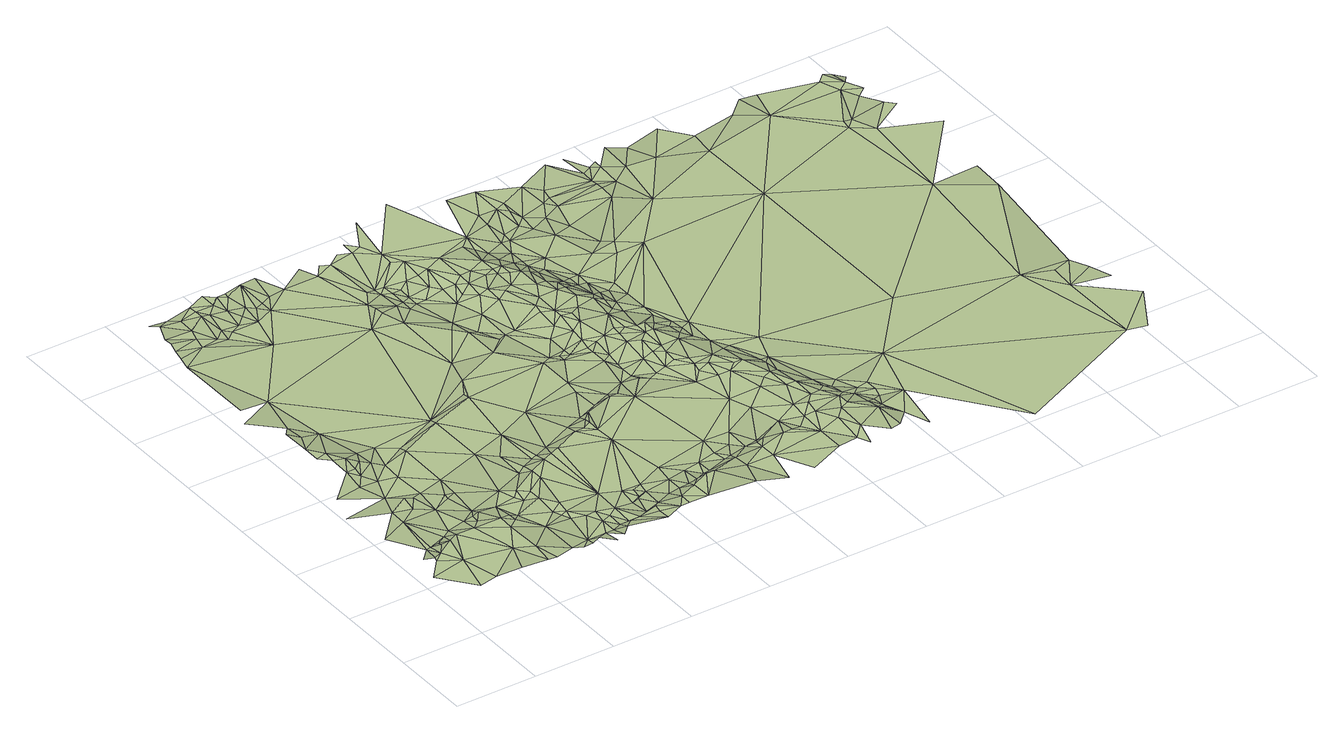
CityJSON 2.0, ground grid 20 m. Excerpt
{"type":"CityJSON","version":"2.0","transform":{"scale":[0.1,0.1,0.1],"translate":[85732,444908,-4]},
"CityObjects":{
"terrain1":{"type":"TINRelief","geometry":[{"type":"CompositeSurface","lod":"1","boundaries":[[[0,1,2]],[[3,1,0]],[[4,5,6]],[[3,7,6]],[[8,0,2]],[[3,0,7]],[[4,6,7]],[[4,9,10]],[[4,7,11]],[[7,12,11]],[[4,11,9]],[[10,9,13]],[[14,7,0]],[[11,12,15]],[[14,12,7]],[[16,11,15]],[[14,15,12]],[[16,9,11]],[[17,18,13]],[[19,0,8]],[[20,14,0]],[[16,15,14]],[[19,8,21]],[[22,13,9]],[[23,9,16]],[[20,16,14]],[[20,0,19]],[[17,24,25]],[[26,25,24]],[[23,16,20]],[[27,17,13]],[[27,13,22]],[[23,28,9]],[[22,9,28]],[[29,23,20]],[[26,24,30]],[[31,24,17]],[[29,20,19]],[[32,19,21]],[[33,17,27]],[[33,27,22]],[[31,30,24]],[[34,23,29]],[[26,30,35]],[[36,37,38]],[[36,38,39]],[[33,22,28]],[[34,28,23]],[[26,40,37]],[[26,35,40]],[[41,17,33]],[[38,37,40]],[[42,31,17]],[[43,35,30]],[[44,19,32]],[[45,46,39]],[[34,29,47]],[[41,33,28]],[[29,19,48]],[[43,40,35]],[[42,17,41]],[[49,30,31]],[[48,19,44]],[[34,47,50]],[[51,44,32]],[[52,39,38]],[[49,43,30]],[[34,53,28]],[[54,38,40]],[[45,55,46]],[[29,56,47]],[[41,28,57]],[[52,45,39]],[[34,50,53]],[[43,54,40]],[[47,58,50]],[[29,48,56]],[[59,31,42]],[[59,49,31]],[[28,53,60]],[[28,60,57]],[[61,62,55]],[[51,63,44]],[[52,38,54]],[[49,54,43]],[[52,55,45]],[[47,56,58]],[[50,58,53]],[[42,41,64]],[[41,57,64]],[[48,44,65]],[[48,66,56]],[[60,53,67]],[[60,67,57]],[[49,68,54]],[[65,44,63]],[[53,58,69]],[[52,61,55]],[[59,68,49]],[[58,56,69]],[[61,70,71]],[[56,66,72]],[[57,67,64]],[[52,54,68]],[[48,65,66]],[[59,42,73]],[[56,72,69]],[[74,72,66]],[[42,64,73]],[[74,69,72]],[[74,66,65]],[[53,75,67]],[[63,76,77]],[[59,78,68]],[[53,69,75]],[[65,63,77]],[[67,75,64]],[[59,73,78]],[[76,79,77]],[[70,80,81]],[[81,80,82]],[[74,83,69]],[[74,65,84]],[[82,85,86]],[[87,86,85]],[[79,88,77]],[[65,77,89]],[[69,90,75]],[[69,83,90]],[[91,61,52]],[[82,80,85]],[[65,92,84]],[[87,93,94]],[[91,52,68]],[[77,88,95]],[[74,96,83]],[[65,89,92]],[[74,84,96]],[[64,97,73]],[[87,85,93]],[[98,70,61]],[[88,99,95]],[[64,75,97]],[[75,90,100]],[[101,94,102]],[[90,83,100]],[[77,103,89]],[[77,95,104]],[[91,68,78]],[[105,84,92]],[[94,106,102]],[[107,100,83]],[[105,92,89]],[[94,93,106]],[[77,104,103]],[[107,83,96]],[[84,108,96]],[[73,109,78]],[[98,80,70]],[[105,108,84]],[[105,89,103]],[[95,110,111]],[[112,85,80]],[[75,100,113]],[[112,93,85]],[[95,111,104]],[[114,111,110]],[[105,103,115]],[[116,106,93]],[[107,96,117]],[[107,118,100]],[[103,104,115]],[[119,102,106]],[[96,108,117]],[[75,113,97]],[[120,104,111]],[[121,112,80]],[[73,97,109]],[[120,111,114]],[[116,93,112]],[[122,108,105]],[[123,115,104]],[[123,104,120]],[[100,118,113]],[[116,124,106]],[[125,120,114]],[[122,105,115]],[[91,78,109]],[[119,106,124]],[[107,117,118]],[[98,121,80]],[[126,123,120]],[[127,116,112]],[[127,112,121]],[[126,120,125]],[[128,115,123]],[[122,117,108]],[[129,97,113]],[[130,124,116]],[[128,123,126]],[[130,116,127]],[[131,126,125]],[[132,125,114]],[[122,115,128]],[[127,121,133]],[[113,118,134]],[[129,113,134]],[[131,128,126]],[[119,124,135]],[[98,133,121]],[[130,135,124]],[[132,131,125]],[[130,127,136]],[[137,118,117]],[[138,97,129]],[[127,133,136]],[[138,109,97]],[[137,134,118]],[[139,128,131]],[[122,137,117]],[[140,129,134]],[[119,135,141]],[[142,61,91]],[[143,122,128]],[[142,98,61]],[[130,144,135]],[[130,136,144]],[[139,145,128]],[[146,131,132]],[[137,140,134]],[[147,139,131]],[[143,128,145]],[[147,131,146]],[[98,148,133]],[[140,138,129]],[[148,136,133]],[[141,135,149]],[[135,144,149]],[[150,137,122]],[[136,151,144]],[[152,140,137]],[[153,91,109]],[[139,154,145]],[[152,138,140]],[[146,132,155]],[[143,145,156]],[[148,151,136]],[[150,152,137]],[[157,139,147]],[[144,158,149]],[[156,145,154]],[[147,146,155]],[[159,150,122]],[[157,154,139]],[[153,109,138]],[[144,151,160]],[[161,143,156]],[[144,160,158]],[[149,158,162]],[[163,138,152]],[[157,147,155]],[[98,164,148]],[[163,152,150]],[[148,160,151]],[[165,143,161]],[[156,154,166]],[[161,156,166]],[[157,166,154]],[[167,122,143]],[[159,163,150]],[[148,168,160]],[[169,91,153]],[[165,161,166]],[[158,170,162]],[[157,155,171]],[[158,160,170]],[[157,172,166]],[[164,168,148]],[[167,159,122]],[[173,91,169]],[[155,174,171]],[[175,138,163]],[[160,168,170]],[[157,171,172]],[[153,138,175]],[[142,164,98]],[[165,167,143]],[[176,165,166]],[[164,177,168]],[[168,177,170]],[[178,163,159]],[[174,179,171]],[[176,166,172]],[[180,91,173]],[[172,171,181]],[[164,182,177]],[[170,177,182]],[[180,142,91]],[[173,169,153]],[[183,175,163]],[[171,184,181]],[[176,172,181]],[[185,165,176]],[[171,179,184]],[[183,163,178]],[[170,182,186]],[[178,159,167]],[[185,167,165]],[[164,187,182]],[[176,181,188]],[[181,184,188]],[[182,187,186]],[[184,189,188]],[[179,190,184]],[[191,183,178]],[[176,188,192]],[[185,176,192]],[[183,193,175]],[[194,191,178]],[[194,178,167]],[[184,190,189]],[[192,188,189]],[[195,164,142]],[[196,183,191]],[[195,187,164]],[[179,197,190]],[[198,191,194]],[[199,153,175]],[[199,173,153]],[[196,191,198]],[[196,193,183]],[[192,189,200]],[[189,190,200]],[[185,192,201]],[[202,197,179]],[[203,180,173]],[[180,204,142]],[[205,198,194]],[[190,197,200]],[[206,167,185]],[[207,175,193]],[[205,196,198]],[[192,200,201]],[[205,193,196]],[[200,197,208]],[[209,142,210]],[[210,142,204]],[[201,200,208]],[[209,195,142]],[[206,185,201]],[[211,194,167]],[[207,212,175]],[[195,213,187]],[[205,214,193]],[[215,204,180]],[[213,216,187]],[[205,194,217]],[[199,203,173]],[[218,197,202]],[[219,208,197]],[[199,175,212]],[[220,201,208]],[[207,193,214]],[[221,209,210]],[[203,222,180]],[[221,210,204]],[[215,180,222]],[[221,195,209]],[[219,197,218]],[[220,208,219]],[[205,217,214]],[[220,223,201]],[[195,224,213]],[[206,211,167]],[[225,218,202]],[[223,206,201]],[[221,204,226]],[[211,217,194]],[[221,227,195]],[[195,227,224]],[[215,228,204]],[[204,228,226]],[[207,214,229]],[[230,223,220]],[[230,220,219]],[[231,213,224]],[[207,229,212]],[[214,217,229]],[[221,226,232]],[[224,227,233]],[[221,232,227]],[[231,234,213]],[[215,222,228]],[[235,222,203]],[[231,224,233]],[[223,236,206]],[[230,236,223]],[[237,203,199]],[[238,218,225]],[[239,219,218]],[[226,240,232]],[[232,241,227]],[[230,219,242]],[[226,228,240]],[[227,243,233]],[[222,244,228]],[[217,245,229]],[[235,244,222]],[[227,241,243]],[[246,199,212]],[[235,203,247]],[[237,247,203]],[[232,248,241]],[[232,240,248]],[[211,245,217]],[[230,242,236]],[[212,229,249]],[[239,218,238]],[[206,236,250]],[[241,251,243]],[[231,233,252]],[[242,219,239]],[[248,251,241]],[[240,253,248]],[[235,247,244]],[[246,237,199]],[[229,245,249]],[[254,240,228]],[[255,228,244]],[[233,243,256]],[[211,249,245]],[[231,252,257]],[[258,243,251]],[[236,242,250]],[[248,258,251]],[[254,253,240]],[[246,212,259]],[[260,237,246]],[[261,248,253]],[[255,244,247]],[[233,262,252]],[[259,212,249]],[[242,239,263]],[[261,258,248]],[[255,254,228]],[[264,237,260]],[[233,256,262]],[[237,265,247]],[[242,266,250]],[[242,263,266]],[[258,267,243]],[[268,211,206]],[[269,260,246]],[[270,249,211]],[[255,247,271]],[[263,239,272]],[[261,253,273]],[[254,273,253]],[[243,267,256]],[[268,206,250]],[[264,265,237]],[[264,260,269]],[[252,274,275]],[[271,247,265]],[[261,276,258]],[[263,272,266]],[[277,239,238]],[[252,262,274]],[[278,269,246]],[[258,276,267]],[[270,211,279]],[[261,280,276]],[[255,281,254]],[[282,238,283]],[[261,273,280]],[[256,267,262]],[[272,239,277]],[[254,284,273]],[[285,249,270]],[[278,246,259]],[[255,271,286]],[[254,287,284]],[[288,264,269]],[[254,281,287]],[[259,249,289]],[[285,289,249]],[[276,280,267]],[[271,265,290]],[[291,250,266]],[[273,284,280]],[[292,279,211]],[[293,265,264]],[[294,269,278]],[[255,286,281]],[[285,270,279]],[[294,288,269]],[[295,274,262]],[[287,296,284]],[[297,266,272]],[[287,281,296]],[[298,259,289]],[[271,290,299]],[[293,264,288]],[[271,300,286]],[[301,262,267]],[[284,302,280]],[[303,278,259]],[[303,259,298]],[[268,292,211]],[[293,290,265]],[[277,238,304]],[[285,279,305]],[[271,299,300]],[[301,267,280]],[[284,296,302]],[[281,286,306]],[[281,306,296]],[[285,307,289]],[[297,272,277]],[[291,268,250]],[[308,294,278]],[[308,278,303]],[[298,289,307]],[[282,304,238]],[[308,288,294]],[[302,301,280]],[[285,305,307]],[[286,309,306]],[[297,291,266]],[[310,290,293]],[[296,311,302]],[[292,305,279]],[[300,309,286]],[[303,298,312]],[[313,293,288]],[[314,299,290]],[[315,296,306]],[[314,290,310]],[[316,288,308]],[[316,308,303]],[[314,300,299]],[[297,277,317]],[[313,310,293]],[[302,311,301]],[[312,298,307]],[[315,311,296]],[[316,313,288]],[[318,306,309]],[[319,307,305]],[[316,303,312]],[[292,319,305]],[[277,304,317]],[[320,309,300]],[[321,314,310]],[[320,300,314]],[[321,310,313]],[[315,306,322]],[[297,317,323]],[[318,322,306]],[[320,318,309]],[[319,324,307]],[[325,262,301]],[[317,304,323]],[[312,307,326]],[[316,312,327]],[[268,328,292]],[[315,329,311]],[[311,330,301]],[[321,331,314]],[[292,332,319]],[[307,324,326]],[[321,313,331]],[[319,333,324]],[[316,327,334]],[[297,323,335]],[[291,336,268]],[[319,337,333]],[[297,338,291]],[[319,332,337]],[[292,339,332]],[[316,340,313]],[[292,328,339]],[[315,322,329]],[[320,314,341]],[[320,342,318]],[[343,304,282]],[[335,323,304]],[[311,329,330]],[[344,322,318]],[[324,345,326]],[[324,333,345]],[[312,346,327]],[[268,347,328]],[[316,334,340]],[[327,348,334]],[[297,335,338]],[[337,349,333]],[[313,340,331]],[[312,326,346]],[[314,331,350]],[[337,332,349]],[[330,351,301]],[[291,338,336]],[[325,352,262]],[[268,336,347]],[[339,353,332]],[[354,329,322]],[[339,328,353]],[[320,341,342]],[[335,304,355]],[[344,318,356]],[[327,346,348]],[[314,350,341]],[[342,356,318]],[[346,326,345]],[[344,354,322]],[[354,330,329]],[[334,348,340]],[[343,357,304]],[[328,347,353]],[[355,304,357]],[[358,345,333]],[[358,333,349]],[[325,301,351]],[[332,359,349]],[[335,360,338]],[[344,356,354]],[[335,355,360]],[[332,353,359]],[[348,346,361]],[[348,361,340]],[[346,345,362]],[[342,341,363]],[[331,340,364]],[[331,364,350]],[[343,365,366]],[[367,330,354]],[[343,366,357]],[[368,351,330]],[[369,353,347]],[[370,347,336]],[[371,336,338]],[[362,345,358]],[[342,372,356]],[[358,349,359]],[[342,363,372]],[[346,373,361]],[[350,374,341]],[[338,360,375]],[[369,359,353]],[[376,363,341]],[[355,357,377]],[[346,362,373]],[[354,356,378]],[[376,341,374]],[[379,368,330]],[[371,370,336]],[[367,379,330]],[[380,364,340]],[[377,357,366]],[[340,361,381]],[[371,338,375]],[[368,325,351]],[[367,354,378]],[[370,382,347]],[[369,347,383]],[[355,384,360]],[[350,385,374]],[[380,340,381]],[[350,364,385]],[[363,386,372]],[[362,387,373]],[[380,388,364]],[[376,389,363]],[[347,382,383]],[[369,383,359]],[[376,374,390]],[[356,372,391]],[[362,358,392]],[[379,325,368]],[[355,377,384]],[[371,382,370]],[[360,384,375]],[[356,391,378]],[[364,388,385]],[[363,389,386]],[[393,361,373]],[[385,390,374]],[[371,375,394]],[[358,359,395]],[[376,390,389]],[[380,396,388]],[[362,397,387]],[[371,394,382]],[[359,383,398]],[[377,366,399]],[[372,386,391]],[[393,381,361]],[[362,392,397]],[[380,381,396]],[[367,400,379]],[[358,401,392]],[[366,402,399]],[[375,403,394]],[[367,378,400]],[[393,373,387]],[[375,384,403]],[[384,377,404]],[[379,405,325]],[[388,406,385]],[[385,407,390]],[[359,398,395]],[[390,407,389]],[[358,395,401]],[[378,391,408]],[[386,389,409]],[[388,396,406]],[[410,382,394]],[[377,399,404]],[[383,382,411]],[[386,409,391]],[[378,408,400]],[[412,399,402]],[[413,394,403]],[[381,414,396]],[[397,392,415]],[[392,401,415]],[[389,407,416]],[[383,417,398]],[[387,397,418]],[[389,416,409]],[[400,405,379]],[[410,411,382]],[[385,419,407]],[[403,384,420]],[[385,406,419]],[[393,387,418]],[[393,414,381]],[[410,394,421]],[[383,411,417]],[[422,325,405]],[[423,408,391]],[[413,421,394]],[[396,424,406]],[[413,403,420]],[[397,415,418]],[[423,391,409]],[[398,425,395]],[[384,404,426]],[[404,399,427]],[[423,400,408]],[[428,416,407]],[[422,429,325]],[[398,417,425]],[[428,409,416]],[[430,415,401]],[[430,401,395]],[[396,414,431]],[[432,325,429]],[[428,407,419]],[[393,418,414]],[[396,431,424]],[[406,424,419]],[[426,404,427]],[[433,411,410]],[[384,426,420]],[[412,434,399]],[[428,423,409]],[[430,418,415]],[[400,435,405]],[[433,410,421]],[[413,420,436]],[[413,436,421]],[[430,414,418]],[[433,417,411]],[[423,435,400]],[[433,425,417]],[[399,437,427]],[[424,438,419]],[[428,419,438]],[[422,405,439]],[[399,440,437]],[[399,434,440]],[[435,439,405]],[[441,395,425]],[[424,431,438]],[[421,436,442]],[[426,427,443]],[[427,437,443]],[[430,395,441]],[[444,436,420]],[[433,421,442]],[[440,434,437]],[[444,420,426]],[[441,425,433]],[[422,445,429]],[[422,439,445]],[[444,442,436]],[[446,423,428]],[[447,426,443]],[[447,443,437]],[[435,448,439]],[[423,449,435]],[[450,432,429]],[[451,444,426]],[[451,426,447]],[[452,437,434]],[[453,428,438]],[[439,448,445]],[[452,434,454]],[[455,442,444]],[[450,429,445]],[[447,437,452]],[[456,448,435]],[[455,444,451]],[[446,449,423]],[[449,456,435]],[[457,414,430]],[[457,431,414]],[[451,447,452]],[[453,446,428]],[[458,445,448]],[[455,451,452]],[[457,438,431]],[[433,442,459]],[[458,460,445]],[[450,445,460]],[[458,448,461]],[[456,461,448]],[[441,433,459]],[[458,461,460]],[[459,442,455]],[[449,462,456]],[[446,463,449]],[[456,462,461]],[[457,453,438]],[[464,450,460]],[[459,455,452]],[[464,460,461]],[[465,446,453]],[[449,466,462]],[[449,463,466]],[[465,463,446]],[[467,461,462]],[[467,464,461]],[[466,468,462]],[[457,465,453]],[[459,452,469]],[[467,462,468]],[[470,464,467]],[[467,468,471]],[[466,463,472]],[[470,467,471]],[[430,441,473]],[[465,472,463]],[[441,459,474]],[[466,472,468]],[[475,464,470]],[[457,476,465]],[[468,477,471]],[[457,430,473]],[[470,471,478]],[[468,472,479]],[[475,470,478]],[[465,476,472]],[[468,479,477]],[[471,477,478]],[[475,478,480]],[[473,441,474]],[[472,481,479]],[[479,481,477]],[[477,481,478]],[[459,469,482]],[[476,481,472]],[[483,480,484]],[[478,484,480]],[[485,478,481]],[[485,484,478]],[[457,473,476]],[[485,486,484]],[[476,487,481]],[[487,485,481]],[[474,459,488]],[[487,489,485]],[[476,490,487]],[[487,491,489]],[[490,491,487]],[[476,492,490]],[[459,482,488]],[[473,492,476]],[[493,491,490]],[[494,493,490]],[[494,490,492]],[[473,474,495]],[[474,488,495]],[[473,496,492]],[[497,488,482]],[[494,492,498]],[[499,488,497]],[[500,482,501]],[[500,497,482]],[[502,488,499]],[[492,496,498]],[[502,499,497]],[[502,497,503]],[[473,504,496]],[[505,503,497]],[[473,495,504]],[[506,488,502]],[[498,496,507]],[[506,495,488]],[[508,507,496]],[[504,509,496]],[[510,504,495]],[[508,496,511]],[[512,495,506]],[[513,496,509]],[[504,514,509]],[[510,514,504]],[[515,510,495]],[[513,511,496]],[[513,509,514]],[[510,516,514]],[[517,513,514]],[[516,517,514]],[[518,516,510]],[[513,519,511]],[[517,520,513]],[[519,521,511]],[[520,519,513]],[[519,522,521]],[[519,523,522]]]}]}
},
"vertices":[
[112,230,25],[23,210,25],[88,130,25],[65,260,24],[81,320,12],[45,280,24],[68,270,24],[89,280,24],[135,140,24],[89,420,23],[22,390,22],[89,320,15],[110,310,21],[88,460,26],[134,310,22],[110,320,18],[137,340,13],[111,520,21],[0,500,22],[225,210,24],[156,320,23],[200,140,22],[134,450,24],[156,350,15],[88,580,24],[23,570,24],[89,630,34],[133,480,34],[179,430,16],[202,320,22],[111,610,28],[134,580,22],[268,140,17],[156,480,27],[202,360,16],[111,630,34],[68,710,32],[88,680,37],[90,710,38],[67,750,34],[112,670,39],[180,490,23],[178,570,22],[135,650,33],[270,190,23],[89,800,28],[65,820,34],[223,340,21],[268,280,21],[157,640,27],[225,360,20],[290,140,14],[135,800,20],[243,390,11],[156,690,24],[88,850,24],[270,320,22],[223,460,20],[246,370,18],[180,620,22],[224,450,16],[113,960,21],[20,910,28],[336,150,14],[246,510,22],[336,250,13],[293,300,20],[247,460,16],[200,690,20],[291,370,13],[45,1160,23],[44,960,25],[292,320,20],[246,640,23],[313,320,11],[333,420,11],[360,140,13],[382,160,11],[246,660,19],[382,140,15],[111,1200,27],[43,1180,35],[43,1200,42],[356,360,11],[382,290,11],[110,1220,38],[45,1220,50],[44,1240,49],[405,150,15],[400,250,10],[345,380,11],[358,710,19],[391,270,10],[112,1240,46],[65,1290,46],[428,160,12],[381,340,19],[361,550,21],[245,1130,21],[425,110,23],[358,390,19],[65,1330,26],[90,1300,45],[426,230,18],[448,200,12],[403,270,16],[111,1280,49],[380,370,19],[405,300,21],[358,690,24],[449,120,23],[449,160,12],[156,1210,25],[406,450,11],[471,140,24],[450,230,19],[156,1270,50],[426,400,20],[426,430,20],[155,1310,50],[471,170,11],[178,1200,22],[491,280,21],[473,210,12],[156,1290,50],[494,160,19],[494,170,12],[180,1230,27],[493,220,17],[405,520,15],[178,1270,45],[516,160,20],[560,120,24],[201,1220,21],[425,460,15],[201,1290,49],[225,1230,22],[470,450,21],[449,580,20],[546,180,10],[459,480,11],[200,1330,50],[448,1060,22],[538,260,21],[223,1270,38],[538,220,13],[560,150,23],[563,170,23],[268,1220,21],[224,1310,50],[495,460,22],[248,1250,26],[470,480,15],[470,730,24],[560,230,10],[606,140,24],[562,230,15],[583,190,14],[245,1300,48],[518,470,22],[269,1270,29],[561,250,20],[245,1310,50],[508,500,10],[314,1240,21],[585,260,20],[586,240,13],[629,430,23],[290,1260,24],[470,750,20],[291,1320,50],[630,170,23],[624,210,10],[494,790,25],[628,140,24],[538,620,21],[651,250,13],[313,1270,23],[584,500,21],[676,140,24],[515,860,21],[651,210,13],[337,1280,24],[584,530,15],[675,190,23],[652,290,21],[335,1330,44],[383,1290,21],[675,210,16],[695,210,19],[719,210,24],[607,500,22],[698,260,12],[630,550,11],[628,480,21],[493,1140,23],[630,530,18],[741,210,24],[628,510,22],[674,750,23],[725,230,11],[741,270,11],[786,120,29],[608,840,24],[517,1040,23],[651,550,17],[787,320,20],[674,630,15],[741,230,13],[493,1110,30],[496,1090,29],[763,540,20],[674,660,21],[470,1290,21],[681,570,12],[584,960,24],[449,1330,24],[720,570,20],[809,190,23],[809,230,20],[794,250,10],[540,1100,24],[607,930,25],[788,280,11],[518,1180,22],[856,100,23],[560,1080,20],[540,1160,20],[606,990,17],[727,590,11],[809,250,13],[515,1310,21],[563,1110,19],[539,1180,20],[493,1320,21],[652,880,19],[832,290,11],[696,760,21],[877,190,22],[877,230,21],[583,1090,18],[563,1150,20],[854,260,13],[562,1180,19],[630,930,18],[741,570,19],[721,740,18],[673,890,16],[584,1120,18],[776,610,11],[853,320,18],[584,1150,20],[563,1300,39],[607,1090,19],[652,1040,21],[675,980,18],[606,1220,43],[539,1320,32],[605,1160,30],[788,690,18],[721,760,17],[630,1110,33],[605,1250,47],[877,250,20],[741,770,17],[740,820,19],[889,270,10],[628,1200,48],[923,420,19],[741,750,17],[810,590,21],[697,890,18],[898,260,18],[651,1090,29],[583,1300,47],[562,1330,43],[629,1150,40],[944,250,20],[787,730,18],[831,580,18],[652,1150,48],[697,1020,37],[1011,140,22],[921,100,23],[675,1080,39],[810,620,10],[719,980,39],[673,1050,31],[786,770,27],[809,650,10],[764,840,32],[943,370,18],[900,510,21],[785,800,34],[787,750,18],[628,1380,46],[696,1060,44],[966,300,13],[809,670,12],[763,890,40],[765,910,45],[697,1170,48],[695,1090,48],[808,700,19],[1013,210,20],[853,590,18],[718,1020,44],[854,640,25],[810,750,25],[741,990,48],[787,850,44],[721,1090,49],[853,700,36],[808,810,45],[786,870,47],[740,1060,49],[830,750,33],[967,250,20],[763,1000,48],[876,590,25],[786,930,48],[808,840,49],[763,1050,49],[988,250,19],[878,640,35],[787,1200,49],[877,680,42],[854,730,40],[943,490,34],[765,1070,49],[764,1110,49],[831,850,49],[923,550,37],[898,620,39],[854,750,43],[1011,270,26],[988,400,37],[898,590,35],[1011,310,33],[920,530,32],[875,800,42],[833,930,49],[809,970,49],[1058,140,25],[787,1040,49],[900,640,42],[900,700,43],[966,480,42],[876,740,43],[922,570,41],[855,890,49],[763,1180,45],[719,1400,47],[945,530,42],[786,1070,49],[1033,260,35],[809,1030,49],[1057,210,37],[943,640,43],[969,550,43],[1035,290,41],[899,730,43],[921,700,43],[832,970,48],[877,860,49],[1079,120,17],[1080,160,38],[808,1110,35],[786,1170,35],[989,500,42],[1011,420,42],[1034,370,42],[832,1030,39],[920,730,43],[854,930,47],[1055,310,42],[854,960,42],[1079,230,43],[832,1090,28],[808,1150,28],[898,820,37],[920,810,28],[1033,430,42],[1011,500,42],[1101,270,43],[898,890,35],[854,1030,29],[943,730,32],[898,850,43],[877,970,30],[877,940,35],[854,1070,23],[968,670,32],[967,770,21],[1058,370,41],[1010,620,24],[923,840,33],[968,710,26],[1010,570,31],[1146,190,43],[853,1130,23],[988,650,27],[1124,110,40],[1079,310,43],[1101,240,43],[855,1170,25],[922,900,24],[901,950,23],[854,1090,23],[876,1040,22],[1058,440,32],[1058,480,27],[1147,110,43],[1101,330,35],[967,800,25],[988,690,25],[900,980,23],[1058,500,24],[988,730,21],[922,950,21],[1123,290,33],[1101,370,28],[854,1220,45],[899,1070,26],[944,900,21],[1033,580,24],[1146,280,26],[1146,230,34],[921,980,24],[853,1250,50],[1012,700,25],[966,860,26],[831,1340,48],[1078,500,22],[1191,160,28],[877,1170,23],[1123,330,25],[1169,210,29],[965,910,26],[877,1190,26],[1169,190,33],[1101,570,25],[1146,350,22],[1169,240,25],[1168,300,21],[899,1250,49],[991,1030,25],[1190,250,21],[921,1200,26],[966,1130,26],[898,1330,49],[1193,270,26],[1238,230,27],[1033,1000,26],[1215,100,27],[1192,300,27],[944,1180,21],[1103,1000,26],[924,1240,42],[1281,370,27],[923,1260,50],[943,1220,29],[989,1200,21],[1033,1060,22],[990,1290,50],[1055,1040,25],[1010,1140,26],[1012,1240,27],[1034,1220,23],[1417,0,26],[1033,1270,35],[1033,1250,27],[1145,1180,26],[1416,1010,26],[1416,530,27],[1078,1330,50],[1215,1130,22],[1148,1240,24],[1148,1260,21],[1148,1220,25],[1148,1290,24],[1190,1230,21],[1754,150,27],[1124,1330,46],[1171,1300,24],[1192,1290,23],[1192,1310,25],[1235,1260,25],[1688,450,26],[1237,1340,28],[1305,1250,27],[1280,1320,21],[1415,1210,23],[1371,1340,24],[1418,1270,27],[1732,840,23],[1598,1250,21],[1753,360,26],[1530,1290,26],[1755,420,30],[1865,250,27],[1800,140,27],[1798,430,33],[1823,390,29],[1709,1120,21],[1844,340,26],[1846,760,22],[1574,1330,27],[1619,1330,21],[1709,1140,25],[1753,1080,23],[1752,1290,26],[1846,840,26],[1770,1240,26],[1731,1140,21],[1884,1020,26],[1820,1150,27],[1791,1200,25],[1839,1130,27],[1796,1260,25],[1816,1220,25],[1773,1310,25],[1797,1310,16],[1819,1290,13]
]}
